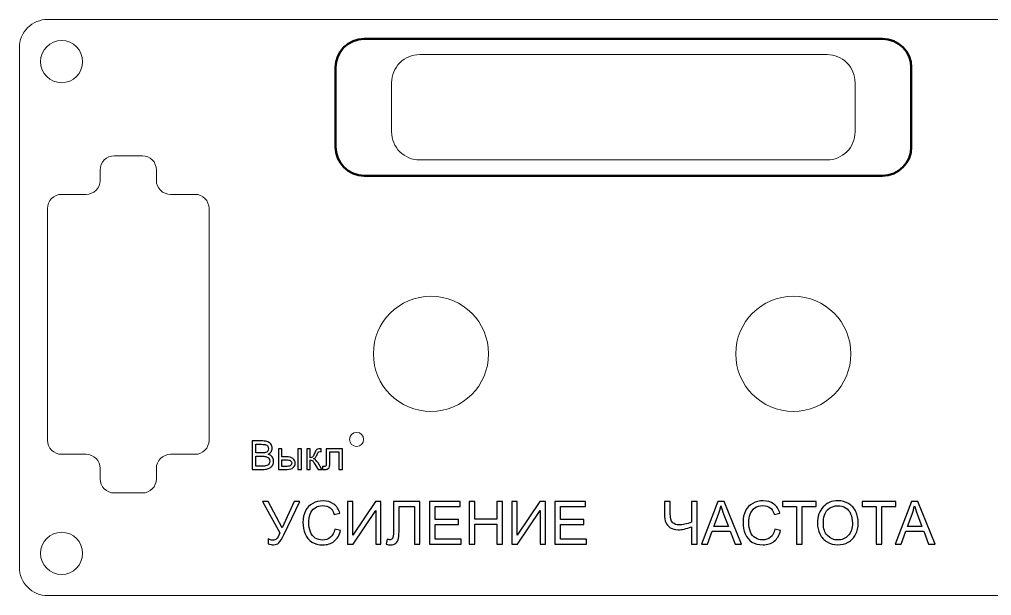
# Model space of a CAD drawing. Header units: millimetres. Extents: x -73 to 70, y 96 to 138.
# Drawn here: x -73 to -3.8, y 96.5 to 137.5 of the extents above; entities that cross this region are included whole.
import ezdxf

# ---------------------------------------------------------------- set-up
doc = ezdxf.new("R2010")
doc.units = ezdxf.units.MM
doc.header["$MEASUREMENT"] = 0
doc.layers.add('layer 1', color=7, linetype='Continuous')

msp = doc.modelspace()

# ---------------------------------------------------------------- linework, layer by layer
at = {"layer": 'layer 1', "lineweight": 9}
for points, knots in [([(69.5001, 135.5001), (69.5001, 135.5001), (69.5001, 98.5001), (69.5001, 98.5001), (69.5001, 97.8957), (69.4085, 97.4057), (69.0755, 97.0626), (68.7425, 96.7195), (68.2685, 96.5001), (67.5001, 96.5001), (67.5001, 96.5001), (-70.9999, 96.5001), (-70.9999, 96.5001), (-71.53, 96.4998), (-72.0385, 96.71), (-72.4136, 97.0846), (-72.7887, 97.4592), (-72.9996, 97.97), (-72.9999, 98.5001), (-72.9999, 98.5001), (-72.9999, 135.5001), (-72.9999, 135.5001), (-73.0002, 136.0302), (-72.79, 136.5387), (-72.4154, 136.9138), (-72.0408, 137.2889), (-71.53, 137.4998), (-70.9999, 137.5001), (-70.9999, 137.5001), (67.5001, 137.5001), (67.5001, 137.5001), (68.2152, 137.5001), (68.7458, 137.2967), (69.1084, 136.9045), (69.3948, 136.5947), (69.5001, 136.2287), (69.5001, 135.5001)], [0, 0, 0, 0, 0.0833333, 0.0833333, 0.0833333, 0.1666667, 0.1666667, 0.1666667, 0.25, 0.25, 0.25, 0.3333333, 0.3333333, 0.3333333, 0.4166667, 0.4166667, 0.4166667, 0.5, 0.5, 0.5, 0.5833333, 0.5833333, 0.5833333, 0.6666667, 0.6666667, 0.6666667, 0.75, 0.75, 0.75, 0.8333333, 0.8333333, 0.8333333, 0.9166667, 0.9166667, 0.9166667, 1, 1, 1, 1]), ([(-68.4999, 134.5001), (-68.4999, 135.3285), (-69.1715, 136.0001), (-69.9999, 136.0001), (-70.8283, 136.0001), (-71.4999, 135.3285), (-71.4999, 134.5001), (-71.4999, 133.6717), (-70.8283, 133.0001), (-69.9999, 133.0001), (-69.1715, 133.0001), (-68.4999, 133.6717), (-68.4999, 134.5001)], [0, 0, 0, 0, 0.25, 0.25, 0.25, 0.5, 0.5, 0.5, 0.75, 0.75, 0.75, 1, 1, 1, 1]), ([(-44.4999, 135.0001), (-45.0303, 135.0001), (-45.539, 134.7894), (-45.9141, 134.4143), (-46.2892, 134.0392), (-46.4999, 133.5305), (-46.4999, 133.0001)], [0, 0, 0, 0, 0.5, 0.5, 0.5, 1, 1, 1, 1]), ([(-13.4999, 133.0001), (-13.4999, 133.5305), (-13.7106, 134.0392), (-14.0857, 134.4143), (-14.4608, 134.7894), (-14.9695, 135.0001), (-15.4999, 135.0001)], [0, 0, 0, 0, 0.5, 0.5, 0.5, 1, 1, 1, 1]), ([(-46.4999, 129.5001), (-46.4999, 128.9697), (-46.2892, 128.461), (-45.9141, 128.0859), (-45.539, 127.7108), (-45.0303, 127.5001), (-44.4999, 127.5001)], [0, 0, 0, 0, 0.5, 0.5, 0.5, 1, 1, 1, 1]), ([(-15.4999, 127.5001), (-14.9695, 127.5001), (-14.4608, 127.7108), (-14.0857, 128.0859), (-13.7106, 128.461), (-13.4999, 128.9697), (-13.4999, 129.5001)], [0, 0, 0, 0, 0.5, 0.5, 0.5, 1, 1, 1, 1]), ([(-63.2499, 105.5501), (-63.2501, 105.8151), (-63.1449, 106.0694), (-62.9576, 106.2569), (-62.7703, 106.4445), (-62.5149, 106.5499), (-62.2499, 106.5501), (-62.2499, 106.5501), (-60.4999, 106.5501), (-60.4999, 106.5501), (-60.2345, 106.5503), (-59.9801, 106.6559), (-59.7925, 106.8436), (-59.605, 107.0314), (-59.4997, 107.2847), (-59.4999, 107.5501), (-59.4999, 107.5501), (-59.4999, 124.0501), (-59.4999, 124.0501), (-59.5001, 124.3155), (-59.6057, 124.5699), (-59.7934, 124.7575), (-59.9812, 124.945), (-60.2345, 125.0503), (-60.4999, 125.0501), (-60.4999, 125.0501), (-62.2499, 125.0501), (-62.2499, 125.0501), (-62.5149, 125.0499), (-62.7692, 125.1551), (-62.9567, 125.3424), (-63.1443, 125.5297), (-63.2497, 125.7851), (-63.2499, 126.0501), (-63.2499, 126.0501), (-63.2499, 126.8001), (-63.2499, 126.8001), (-63.2501, 127.0655), (-63.3557, 127.3199), (-63.5434, 127.5075), (-63.7312, 127.695), (-63.9845, 127.8003), (-64.2499, 127.8001), (-64.2499, 127.8001), (-66.2499, 127.8001), (-66.2499, 127.8001), (-66.5153, 127.7999), (-66.7697, 127.6943), (-66.9573, 127.5066), (-67.1448, 127.3188), (-67.2501, 127.0655), (-67.2499, 126.8001), (-67.2499, 126.8001), (-67.2499, 126.0501), (-67.2499, 126.0501), (-67.2497, 125.7851), (-67.3549, 125.5308), (-67.5422, 125.3433), (-67.7295, 125.1557), (-67.9849, 125.0503), (-68.2499, 125.0501), (-68.2499, 125.0501), (-69.9999, 125.0501), (-69.9999, 125.0501), (-70.2653, 125.0499), (-70.5197, 124.9443), (-70.7073, 124.7566), (-70.8948, 124.5688), (-71.0001, 124.3155), (-70.9999, 124.0501), (-70.9999, 124.0501), (-70.9999, 107.5501), (-70.9999, 107.5501), (-70.9997, 107.2847), (-70.8941, 107.0303), (-70.7064, 106.8427), (-70.5186, 106.6552), (-70.2653, 106.5499), (-69.9999, 106.5501), (-69.9999, 106.5501), (-68.2499, 106.5501), (-68.2499, 106.5501), (-67.9849, 106.5503), (-67.7306, 106.4451), (-67.5431, 106.2578), (-67.3555, 106.0705), (-67.2501, 105.8151), (-67.2499, 105.5501), (-67.2499, 105.5501), (-67.2499, 104.8001), (-67.2499, 104.8001), (-67.2497, 104.5347), (-67.1441, 104.2803), (-66.9564, 104.0927), (-66.7686, 103.9052), (-66.5153, 103.7999), (-66.2499, 103.8001), (-66.2499, 103.8001), (-64.2499, 103.8001), (-64.2499, 103.8001), (-63.9845, 103.8003), (-63.7301, 103.9059), (-63.5425, 104.0936), (-63.355, 104.2814), (-63.2497, 104.5347), (-63.2499, 104.8001), (-63.2499, 104.8001), (-63.2499, 105.5501), (-63.2499, 105.5501)], [0, 0, 0, 0, 0.0277778, 0.0277778, 0.0277778, 0.0555556, 0.0555556, 0.0555556, 0.0833333, 0.0833333, 0.0833333, 0.1111111, 0.1111111, 0.1111111, 0.1388889, 0.1388889, 0.1388889, 0.1666667, 0.1666667, 0.1666667, 0.1944444, 0.1944444, 0.1944444, 0.2222222, 0.2222222, 0.2222222, 0.25, 0.25, 0.25, 0.2777778, 0.2777778, 0.2777778, 0.3055556, 0.3055556, 0.3055556, 0.3333333, 0.3333333, 0.3333333, 0.3611111, 0.3611111, 0.3611111, 0.3888889, 0.3888889, 0.3888889, 0.4166667, 0.4166667, 0.4166667, 0.4444444, 0.4444444, 0.4444444, 0.4722222, 0.4722222, 0.4722222, 0.5, 0.5, 0.5, 0.5277778, 0.5277778, 0.5277778, 0.5555556, 0.5555556, 0.5555556, 0.5833333, 0.5833333, 0.5833333, 0.6111111, 0.6111111, 0.6111111, 0.6388889, 0.6388889, 0.6388889, 0.6666667, 0.6666667, 0.6666667, 0.6944444, 0.6944444, 0.6944444, 0.7222222, 0.7222222, 0.7222222, 0.75, 0.75, 0.75, 0.7777778, 0.7777778, 0.7777778, 0.8055556, 0.8055556, 0.8055556, 0.8333333, 0.8333333, 0.8333333, 0.8611111, 0.8611111, 0.8611111, 0.8888889, 0.8888889, 0.8888889, 0.9166667, 0.9166667, 0.9166667, 0.9444444, 0.9444444, 0.9444444, 0.9722222, 0.9722222, 0.9722222, 1, 1, 1, 1]), ([(-39.5999, 113.7001), (-39.5999, 115.9645), (-41.4355, 117.8001), (-43.6999, 117.8001), (-45.9643, 117.8001), (-47.7999, 115.9645), (-47.7999, 113.7001), (-47.7999, 111.4357), (-45.9643, 109.6001), (-43.6999, 109.6001), (-41.4356, 109.6001), (-39.5999, 111.4357), (-39.5999, 113.7001)], [0, 0, 0, 0, 0.25, 0.25, 0.25, 0.5, 0.5, 0.5, 0.75, 0.75, 0.75, 1, 1, 1, 1]), ([(-13.7999, 113.7001), (-13.7999, 115.9645), (-15.6355, 117.8001), (-17.8999, 117.8001), (-20.1643, 117.8001), (-21.9999, 115.9645), (-21.9999, 113.7001), (-21.9999, 111.4357), (-20.1643, 109.6001), (-17.8999, 109.6001), (-15.6356, 109.6001), (-13.7999, 111.4357), (-13.7999, 113.7001)], [0, 0, 0, 0, 0.25, 0.25, 0.25, 0.5, 0.5, 0.5, 0.75, 0.75, 0.75, 1, 1, 1, 1]), ([(-68.4999, 99.5001), (-68.4999, 100.3285), (-69.1715, 101.0001), (-69.9999, 101.0001), (-70.8283, 101.0001), (-71.4999, 100.3285), (-71.4999, 99.5001), (-71.4999, 98.6717), (-70.8283, 98.0001), (-69.9999, 98.0001), (-69.1715, 98.0001), (-68.4999, 98.6717), (-68.4999, 99.5001)], [0, 0, 0, 0, 0.25, 0.25, 0.25, 0.5, 0.5, 0.5, 0.75, 0.75, 0.75, 1, 1, 1, 1])]:
    msp.add_open_spline(points, degree=3, knots=knots, dxfattribs=at)
at = {"layer": 'layer 1', "color": 250, "lineweight": 50}
msp.add_open_spline([(-48.4501, 136.1188), (-48.4501, 136.1188), (-11.5499, 136.1188), (-11.5499, 136.1188), (-10.4224, 136.1188), (-9.5, 135.1964), (-9.5, 134.0689), (-9.5, 134.0689), (-9.5, 128.4312), (-9.5, 128.4312), (-9.5, 127.3037), (-10.4224, 126.3813), (-11.5499, 126.3813), (-11.5499, 126.3813), (-48.4501, 126.3813), (-48.4501, 126.3813), (-49.5776, 126.3813), (-50.5, 127.3037), (-50.5, 128.4312), (-50.5, 128.4312), (-50.5, 134.0689), (-50.5, 134.0689), (-50.5, 135.1964), (-49.5776, 136.1188), (-48.4501, 136.1188)], degree=3, knots=[0, 0, 0, 0, 0.125, 0.125, 0.125, 0.25, 0.25, 0.25, 0.375, 0.375, 0.375, 0.5, 0.5, 0.5, 0.625, 0.625, 0.625, 0.75, 0.75, 0.75, 0.875, 0.875, 0.875, 1, 1, 1, 1], dxfattribs=at)
at = {"layer": 'layer 1', "lineweight": 9}
for points in [[(-44.4999, 135.0001), (-44.4999, 135.0001), (-15.4999, 135.0001), (-15.4999, 135.0001)], [(-46.4999, 129.5001), (-46.4999, 129.5001), (-46.4999, 133.0001), (-46.4999, 133.0001)], [(-13.4999, 133.0001), (-13.4999, 133.0001), (-13.4999, 129.5001), (-13.4999, 129.5001)], [(-15.4999, 127.5001), (-15.4999, 127.5001), (-44.4999, 127.5001), (-44.4999, 127.5001)]]:
    msp.add_open_spline(points, degree=3, dxfattribs=at)
at = {"layer": 'layer 1', "color": 250, "lineweight": 20}
msp.add_open_spline([(-48.9934, 108.1132), (-49.2696, 108.1132), (-49.4934, 107.8894), (-49.4934, 107.6132), (-49.4934, 107.337), (-49.2696, 107.1132), (-48.9934, 107.1132), (-48.7172, 107.1132), (-48.4934, 107.337), (-48.4934, 107.6132), (-48.4934, 107.8894), (-48.7172, 108.1132), (-48.9934, 108.1132)], degree=3, knots=[0, 0, 0, 0, 0.25, 0.25, 0.25, 0.5, 0.5, 0.5, 0.75, 0.75, 0.75, 1, 1, 1, 1], dxfattribs=at)
at = {"layer": 'layer 1', "color": 250}
for points, knots in [([(-56.4332, 105.4793), (-56.4332, 105.4793), (-56.4332, 107.5), (-56.4332, 107.5), (-56.4332, 107.5), (-55.6749, 107.5), (-55.6749, 107.5), (-55.5207, 107.5), (-55.397, 107.4798), (-55.3034, 107.4388), (-55.2102, 107.3979), (-55.1373, 107.3349), (-55.0846, 107.2498), (-55.0315, 107.1651), (-55.0051, 107.0762), (-55.0051, 106.9831), (-55.0051, 106.897), (-55.0287, 106.8156), (-55.0752, 106.7394), (-55.1218, 106.6632), (-55.1924, 106.6016), (-55.2869, 106.5546), (-55.1646, 106.5188), (-55.0705, 106.4577), (-55.0051, 106.3711), (-54.9393, 106.285), (-54.9064, 106.183), (-54.9064, 106.0654), (-54.9064, 105.9704), (-54.9266, 105.8824), (-54.9666, 105.801), (-55.0066, 105.7197), (-55.0559, 105.6571), (-55.1147, 105.6129), (-55.1735, 105.5691), (-55.2474, 105.5357), (-55.3358, 105.5132), (-55.4247, 105.4906), (-55.5334, 105.4793), (-55.6622, 105.4793), (-55.6622, 105.4793), (-56.4332, 105.4793), (-56.4332, 105.4793)], [0, 0, 0, 0, 0.0714286, 0.0714286, 0.0714286, 0.1428571, 0.1428571, 0.1428571, 0.2142857, 0.2142857, 0.2142857, 0.2857143, 0.2857143, 0.2857143, 0.3571429, 0.3571429, 0.3571429, 0.4285714, 0.4285714, 0.4285714, 0.5, 0.5, 0.5, 0.5714286, 0.5714286, 0.5714286, 0.6428571, 0.6428571, 0.6428571, 0.7142857, 0.7142857, 0.7142857, 0.7857143, 0.7857143, 0.7857143, 0.8571429, 0.8571429, 0.8571429, 0.9285714, 0.9285714, 0.9285714, 1, 1, 1, 1]), ([(-56.1651, 106.6505), (-56.1651, 106.6505), (-55.7281, 106.6505), (-55.7281, 106.6505), (-55.6096, 106.6505), (-55.5244, 106.6585), (-55.4732, 106.674), (-55.405, 106.6943), (-55.3537, 106.7281), (-55.3194, 106.7752), (-55.285, 106.8222), (-55.2676, 106.881), (-55.2676, 106.952), (-55.2676, 107.0193), (-55.2836, 107.0785), (-55.3161, 107.1293), (-55.348, 107.1806), (-55.3941, 107.2159), (-55.4539, 107.2347), (-55.5136, 107.2535), (-55.6162, 107.2629), (-55.761, 107.2629), (-55.761, 107.2629), (-56.1651, 107.2629), (-56.1651, 107.2629), (-56.1651, 107.2629), (-56.1651, 106.6505), (-56.1651, 106.6505)], [0, 0, 0, 0, 0.1111111, 0.1111111, 0.1111111, 0.2222222, 0.2222222, 0.2222222, 0.3333333, 0.3333333, 0.3333333, 0.4444444, 0.4444444, 0.4444444, 0.5555556, 0.5555556, 0.5555556, 0.6666667, 0.6666667, 0.6666667, 0.7777778, 0.7777778, 0.7777778, 0.8888889, 0.8888889, 0.8888889, 1, 1, 1, 1]), ([(-54.5621, 106.944), (-54.5621, 106.944), (-54.3137, 106.944), (-54.3137, 106.944), (-54.3137, 106.944), (-54.3137, 106.3711), (-54.3137, 106.3711), (-54.3137, 106.3711), (-54.0005, 106.3711), (-54.0005, 106.3711), (-53.7958, 106.3711), (-53.6387, 106.3316), (-53.5282, 106.2521), (-53.4177, 106.1726), (-53.3626, 106.063), (-53.3626, 105.9233), (-53.3626, 105.801), (-53.4087, 105.6966), (-53.5009, 105.6096), (-53.5931, 105.5226), (-53.7403, 105.4793), (-53.9431, 105.4793), (-53.9431, 105.4793), (-54.5621, 105.4793), (-54.5621, 105.4793), (-54.5621, 105.4793), (-54.5621, 106.944), (-54.5621, 106.944)], [0, 0, 0, 0, 0.1111111, 0.1111111, 0.1111111, 0.2222222, 0.2222222, 0.2222222, 0.3333333, 0.3333333, 0.3333333, 0.4444444, 0.4444444, 0.4444444, 0.5555556, 0.5555556, 0.5555556, 0.6666667, 0.6666667, 0.6666667, 0.7777778, 0.7777778, 0.7777778, 0.8888889, 0.8888889, 0.8888889, 1, 1, 1, 1]), ([(-53.1764, 106.944), (-53.1764, 106.944), (-52.928, 106.944), (-52.928, 106.944), (-52.928, 106.944), (-52.928, 105.4793), (-52.928, 105.4793), (-52.928, 105.4793), (-53.1764, 105.4793), (-53.1764, 105.4793), (-53.1764, 105.4793), (-53.1764, 106.944), (-53.1764, 106.944)], [0, 0, 0, 0, 0.25, 0.25, 0.25, 0.5, 0.5, 0.5, 0.75, 0.75, 0.75, 1, 1, 1, 1]), ([(-52.5447, 106.944), (-52.5447, 106.944), (-52.2963, 106.944), (-52.2963, 106.944), (-52.2963, 106.944), (-52.2963, 106.3118), (-52.2963, 106.3118), (-52.2173, 106.3118), (-52.1618, 106.3269), (-52.1298, 106.3575), (-52.0983, 106.3876), (-52.0517, 106.4755), (-51.9896, 106.6218), (-51.9407, 106.7375), (-51.9012, 106.8137), (-51.8711, 106.8504), (-51.8405, 106.8871), (-51.8057, 106.912), (-51.7662, 106.9247), (-51.7262, 106.9374), (-51.6627, 106.944), (-51.5757, 106.944), (-51.5757, 106.944), (-51.5258, 106.944), (-51.5258, 106.944), (-51.5258, 106.944), (-51.5258, 106.7394), (-51.5258, 106.7394), (-51.5258, 106.7394), (-51.595, 106.7408), (-51.595, 106.7408), (-51.6604, 106.7408), (-51.7022, 106.7309), (-51.7206, 106.7117), (-51.7399, 106.6914), (-51.7695, 106.6312), (-51.809, 106.531), (-51.8466, 106.4351), (-51.881, 106.3688), (-51.9125, 106.3321), (-51.9435, 106.2954), (-51.992, 106.262), (-52.0574, 106.2314), (-51.9506, 106.2027), (-51.8452, 106.1035), (-51.7417, 105.9332), (-51.7417, 105.9332), (-51.4694, 105.4793), (-51.4694, 105.4793), (-51.4694, 105.4793), (-51.7422, 105.4793), (-51.7422, 105.4793), (-51.7422, 105.4793), (-52.0108, 105.9318), (-52.0108, 105.9318), (-52.0649, 106.0235), (-52.1119, 106.0837), (-52.1519, 106.1129), (-52.1924, 106.142), (-52.2403, 106.1566), (-52.2963, 106.1566), (-52.2963, 106.1566), (-52.2963, 105.4793), (-52.2963, 105.4793), (-52.2963, 105.4793), (-52.5447, 105.4793), (-52.5447, 105.4793), (-52.5447, 105.4793), (-52.5447, 106.944), (-52.5447, 106.944)], [0, 0, 0, 0, 0.0434783, 0.0434783, 0.0434783, 0.0869565, 0.0869565, 0.0869565, 0.1304348, 0.1304348, 0.1304348, 0.173913, 0.173913, 0.173913, 0.2173913, 0.2173913, 0.2173913, 0.2608696, 0.2608696, 0.2608696, 0.3043478, 0.3043478, 0.3043478, 0.3478261, 0.3478261, 0.3478261, 0.3913043, 0.3913043, 0.3913043, 0.4347826, 0.4347826, 0.4347826, 0.4782609, 0.4782609, 0.4782609, 0.5217391, 0.5217391, 0.5217391, 0.5652174, 0.5652174, 0.5652174, 0.6086957, 0.6086957, 0.6086957, 0.6521739, 0.6521739, 0.6521739, 0.6956522, 0.6956522, 0.6956522, 0.7391304, 0.7391304, 0.7391304, 0.7826087, 0.7826087, 0.7826087, 0.826087, 0.826087, 0.826087, 0.8695652, 0.8695652, 0.8695652, 0.9130435, 0.9130435, 0.9130435, 0.9565217, 0.9565217, 0.9565217, 1, 1, 1, 1]), ([(-51.1543, 106.944), (-51.1543, 106.944), (-50, 106.944), (-50, 106.944), (-50, 106.944), (-50, 105.4807), (-50, 105.4807), (-50, 105.4807), (-50.2484, 105.4807), (-50.2484, 105.4807), (-50.2484, 105.4807), (-50.2484, 106.738), (-50.2484, 106.738), (-50.2484, 106.738), (-50.9059, 106.738), (-50.9059, 106.738), (-50.9059, 106.738), (-50.9059, 106.0094), (-50.9059, 106.0094), (-50.9059, 105.8396), (-50.9116, 105.7277), (-50.9224, 105.6731), (-50.9337, 105.619), (-50.9638, 105.572), (-51.0132, 105.5315), (-51.063, 105.4911), (-51.1345, 105.4708), (-51.2281, 105.4708), (-51.286, 105.4708), (-51.3528, 105.4746), (-51.428, 105.4817), (-51.428, 105.4817), (-51.428, 105.6881), (-51.428, 105.6881), (-51.428, 105.6881), (-51.3194, 105.6881), (-51.3194, 105.6881), (-51.2681, 105.6881), (-51.2314, 105.6933), (-51.2093, 105.7041), (-51.1872, 105.7145), (-51.1726, 105.7314), (-51.1651, 105.7545), (-51.158, 105.7775), (-51.1543, 105.8523), (-51.1543, 105.9788), (-51.1543, 105.9788), (-51.1543, 106.944), (-51.1543, 106.944)], [0, 0, 0, 0, 0.0625, 0.0625, 0.0625, 0.125, 0.125, 0.125, 0.1875, 0.1875, 0.1875, 0.25, 0.25, 0.25, 0.3125, 0.3125, 0.3125, 0.375, 0.375, 0.375, 0.4375, 0.4375, 0.4375, 0.5, 0.5, 0.5, 0.5625, 0.5625, 0.5625, 0.625, 0.625, 0.625, 0.6875, 0.6875, 0.6875, 0.75, 0.75, 0.75, 0.8125, 0.8125, 0.8125, 0.875, 0.875, 0.875, 0.9375, 0.9375, 0.9375, 1, 1, 1, 1]), ([(-56.1651, 105.7164), (-56.1651, 105.7164), (-55.6618, 105.7164), (-55.6618, 105.7164), (-55.5752, 105.7164), (-55.5146, 105.7197), (-55.4793, 105.7262), (-55.4181, 105.7371), (-55.3664, 105.7554), (-55.325, 105.7813), (-55.2836, 105.8071), (-55.2497, 105.8448), (-55.2229, 105.8942), (-55.1961, 105.9436), (-55.1829, 106.0005), (-55.1829, 106.0649), (-55.1829, 106.1406), (-55.2022, 106.206), (-55.2413, 106.262), (-55.2798, 106.318), (-55.3335, 106.357), (-55.4021, 106.3796), (-55.4703, 106.4022), (-55.5691, 106.4134), (-55.6975, 106.4134), (-55.6975, 106.4134), (-56.1651, 106.4134), (-56.1651, 106.4134), (-56.1651, 106.4134), (-56.1651, 105.7164), (-56.1651, 105.7164)], [0, 0, 0, 0, 0.1, 0.1, 0.1, 0.2, 0.2, 0.2, 0.3, 0.3, 0.3, 0.4, 0.4, 0.4, 0.5, 0.5, 0.5, 0.6, 0.6, 0.6, 0.7, 0.7, 0.7, 0.8, 0.8, 0.8, 0.9, 0.9, 0.9, 1, 1, 1, 1]), ([(-54.3137, 105.6825), (-54.3137, 105.6825), (-54.0531, 105.6825), (-54.0531, 105.6825), (-53.8965, 105.6825), (-53.7841, 105.7018), (-53.7173, 105.7404), (-53.65, 105.7789), (-53.6166, 105.8391), (-53.6166, 105.921), (-53.6166, 105.9845), (-53.6416, 106.0409), (-53.6909, 106.0908), (-53.7408, 106.1402), (-53.8504, 106.1651), (-54.0202, 106.1651), (-54.0202, 106.1651), (-54.3137, 106.1651), (-54.3137, 106.1651), (-54.3137, 106.1651), (-54.3137, 105.6825), (-54.3137, 105.6825)], [0, 0, 0, 0, 0.1428571, 0.1428571, 0.1428571, 0.2857143, 0.2857143, 0.2857143, 0.4285714, 0.4285714, 0.4285714, 0.5714286, 0.5714286, 0.5714286, 0.7142857, 0.7142857, 0.7142857, 0.8571429, 0.8571429, 0.8571429, 1, 1, 1, 1]), ([(-55.6938, 103.1888), (-55.6938, 103.1888), (-55.2902, 103.1888), (-55.2902, 103.1888), (-55.2902, 103.1888), (-54.2975, 101.3255), (-54.2975, 101.3255), (-54.2975, 101.3255), (-53.4346, 103.1888), (-53.4346, 103.1888), (-53.4346, 103.1888), (-53.0395, 103.1888), (-53.0395, 103.1888), (-53.0395, 103.1888), (-54.1747, 100.8309), (-54.1747, 100.8309), (-54.3165, 100.536), (-54.4329, 100.3427), (-54.5239, 100.2516), (-54.615, 100.1606), (-54.7448, 100.1155), (-54.9141, 100.1155), (-55.0171, 100.1155), (-55.1434, 100.1395), (-55.2937, 100.1874), (-55.2937, 100.1874), (-55.2937, 100.5303), (-55.2937, 100.5303), (-55.1865, 100.4682), (-55.0729, 100.4372), (-54.9529, 100.4372), (-54.8556, 100.4372), (-54.7716, 100.4689), (-54.7003, 100.5317), (-54.6298, 100.5945), (-54.5515, 100.7378), (-54.4661, 100.9614), (-54.4661, 100.9614), (-55.6938, 103.1888), (-55.6938, 103.1888)], [0, 0, 0, 0, 0.0769231, 0.0769231, 0.0769231, 0.1538462, 0.1538462, 0.1538462, 0.2307692, 0.2307692, 0.2307692, 0.3076923, 0.3076923, 0.3076923, 0.3846154, 0.3846154, 0.3846154, 0.4615385, 0.4615385, 0.4615385, 0.5384615, 0.5384615, 0.5384615, 0.6153846, 0.6153846, 0.6153846, 0.6923077, 0.6923077, 0.6923077, 0.7692308, 0.7692308, 0.7692308, 0.8461538, 0.8461538, 0.8461538, 0.9230769, 0.9230769, 0.9230769, 1, 1, 1, 1]), ([(-50.5383, 101.2211), (-50.5383, 101.2211), (-50.1361, 101.1195), (-50.1361, 101.1195), (-50.22, 100.79), (-50.371, 100.5395), (-50.5891, 100.3666), (-50.8071, 100.1938), (-51.0738, 100.107), (-51.3891, 100.107), (-51.7151, 100.107), (-51.9804, 100.1733), (-52.185, 100.3067), (-52.3896, 100.4393), (-52.5448, 100.6319), (-52.6514, 100.8838), (-52.7579, 101.1364), (-52.8115, 101.4066), (-52.8115, 101.6959), (-52.8115, 102.0113), (-52.7516, 102.2864), (-52.6309, 102.5214), (-52.5103, 102.7563), (-52.3388, 102.9348), (-52.1166, 103.0569), (-51.8943, 103.179), (-51.6495, 103.2396), (-51.3828, 103.2396), (-51.0794, 103.2396), (-50.8247, 103.1627), (-50.6187, 103.0082), (-50.412, 102.8537), (-50.268, 102.6371), (-50.1869, 102.3577), (-50.1869, 102.3577), (-50.5806, 102.2646), (-50.5806, 102.2646), (-50.6504, 102.4847), (-50.7527, 102.6456), (-50.8861, 102.7458), (-51.0194, 102.8467), (-51.1874, 102.8967), (-51.3899, 102.8967), (-51.622, 102.8967), (-51.8167, 102.841), (-51.9726, 102.7295), (-52.1286, 102.6181), (-52.2386, 102.4678), (-52.3014, 102.2801), (-52.3649, 102.0917), (-52.3967, 101.8977), (-52.3967, 101.698), (-52.3967, 101.4405), (-52.3593, 101.2154), (-52.2845, 101.0235), (-52.2097, 100.8309), (-52.0933, 100.6877), (-51.9352, 100.5924), (-51.7772, 100.4972), (-51.6065, 100.4499), (-51.4223, 100.4499), (-51.1979, 100.4499), (-51.0089, 100.5148), (-50.8536, 100.6439), (-50.6984, 100.7737), (-50.5933, 100.9657), (-50.5383, 101.2211)], [0, 0, 0, 0, 0.0454545, 0.0454545, 0.0454545, 0.0909091, 0.0909091, 0.0909091, 0.1363636, 0.1363636, 0.1363636, 0.1818182, 0.1818182, 0.1818182, 0.2272727, 0.2272727, 0.2272727, 0.2727273, 0.2727273, 0.2727273, 0.3181818, 0.3181818, 0.3181818, 0.3636364, 0.3636364, 0.3636364, 0.4090909, 0.4090909, 0.4090909, 0.4545455, 0.4545455, 0.4545455, 0.5, 0.5, 0.5, 0.5454545, 0.5454545, 0.5454545, 0.5909091, 0.5909091, 0.5909091, 0.6363636, 0.6363636, 0.6363636, 0.6818182, 0.6818182, 0.6818182, 0.7272727, 0.7272727, 0.7272727, 0.7727273, 0.7727273, 0.7727273, 0.8181818, 0.8181818, 0.8181818, 0.8636364, 0.8636364, 0.8636364, 0.9090909, 0.9090909, 0.9090909, 0.9545455, 0.9545455, 0.9545455, 1, 1, 1, 1]), ([(-49.6317, 103.1888), (-49.6317, 103.1888), (-49.2676, 103.1888), (-49.2676, 103.1888), (-49.2676, 103.1888), (-49.2676, 100.7886), (-49.2676, 100.7886), (-49.2676, 100.7886), (-47.654, 103.1888), (-47.654, 103.1888), (-47.654, 103.1888), (-47.2568, 103.1888), (-47.2568, 103.1888), (-47.2568, 103.1888), (-47.2568, 100.1578), (-47.2568, 100.1578), (-47.2568, 100.1578), (-47.6209, 100.1578), (-47.6209, 100.1578), (-47.6209, 100.1578), (-47.6209, 102.5517), (-47.6209, 102.5517), (-47.6209, 102.5517), (-49.2302, 100.1578), (-49.2302, 100.1578), (-49.2302, 100.1578), (-49.6317, 100.1578), (-49.6317, 100.1578), (-49.6317, 100.1578), (-49.6317, 103.1888), (-49.6317, 103.1888)], [0, 0, 0, 0, 0.1, 0.1, 0.1, 0.2, 0.2, 0.2, 0.3, 0.3, 0.3, 0.4, 0.4, 0.4, 0.5, 0.5, 0.5, 0.6, 0.6, 0.6, 0.7, 0.7, 0.7, 0.8, 0.8, 0.8, 0.9, 0.9, 0.9, 1, 1, 1, 1]), ([(-46.3728, 103.1888), (-46.3728, 103.1888), (-44.4805, 103.1888), (-44.4805, 103.1888), (-44.4805, 103.1888), (-44.4805, 100.1578), (-44.4805, 100.1578), (-44.4805, 100.1578), (-44.8826, 100.1578), (-44.8826, 100.1578), (-44.8826, 100.1578), (-44.8826, 102.8332), (-44.8826, 102.8332), (-44.8826, 102.8332), (-45.9706, 102.8332), (-45.9706, 102.8332), (-45.9706, 102.8332), (-45.9706, 101.2719), (-45.9706, 101.2719), (-45.9706, 100.9544), (-45.9854, 100.7222), (-46.0151, 100.5748), (-46.0447, 100.4266), (-46.1075, 100.3123), (-46.2027, 100.2298), (-46.298, 100.1479), (-46.4193, 100.107), (-46.5654, 100.107), (-46.6543, 100.107), (-46.7608, 100.1253), (-46.885, 100.162), (-46.885, 100.162), (-46.813, 100.5176), (-46.813, 100.5176), (-46.7474, 100.4838), (-46.691, 100.4668), (-46.6444, 100.4668), (-46.5541, 100.4668), (-46.4857, 100.5007), (-46.4405, 100.5691), (-46.3953, 100.6376), (-46.3728, 100.7984), (-46.3728, 101.0524), (-46.3728, 101.0524), (-46.3728, 103.1888), (-46.3728, 103.1888)], [0, 0, 0, 0, 0.0666667, 0.0666667, 0.0666667, 0.1333333, 0.1333333, 0.1333333, 0.2, 0.2, 0.2, 0.2666667, 0.2666667, 0.2666667, 0.3333333, 0.3333333, 0.3333333, 0.4, 0.4, 0.4, 0.4666667, 0.4666667, 0.4666667, 0.5333333, 0.5333333, 0.5333333, 0.6, 0.6, 0.6, 0.6666667, 0.6666667, 0.6666667, 0.7333333, 0.7333333, 0.7333333, 0.8, 0.8, 0.8, 0.8666667, 0.8666667, 0.8666667, 0.9333333, 0.9333333, 0.9333333, 1, 1, 1, 1]), ([(-43.8102, 100.1578), (-43.8102, 100.1578), (-43.8102, 103.1888), (-43.8102, 103.1888), (-43.8102, 103.1888), (-41.6216, 103.1888), (-41.6216, 103.1888), (-41.6216, 103.1888), (-41.6216, 102.8332), (-41.6216, 102.8332), (-41.6216, 102.8332), (-43.408, 102.8332), (-43.408, 102.8332), (-43.408, 102.8332), (-43.408, 101.9019), (-43.408, 101.9019), (-43.408, 101.9019), (-41.7359, 101.9019), (-41.7359, 101.9019), (-41.7359, 101.9019), (-41.7359, 101.5463), (-41.7359, 101.5463), (-41.7359, 101.5463), (-43.408, 101.5463), (-43.408, 101.5463), (-43.408, 101.5463), (-43.408, 100.5134), (-43.408, 100.5134), (-43.408, 100.5134), (-41.5496, 100.5134), (-41.5496, 100.5134), (-41.5496, 100.5134), (-41.5496, 100.1578), (-41.5496, 100.1578), (-41.5496, 100.1578), (-43.8102, 100.1578), (-43.8102, 100.1578)], [0, 0, 0, 0, 0.0833333, 0.0833333, 0.0833333, 0.1666667, 0.1666667, 0.1666667, 0.25, 0.25, 0.25, 0.3333333, 0.3333333, 0.3333333, 0.4166667, 0.4166667, 0.4166667, 0.5, 0.5, 0.5, 0.5833333, 0.5833333, 0.5833333, 0.6666667, 0.6666667, 0.6666667, 0.75, 0.75, 0.75, 0.8333333, 0.8333333, 0.8333333, 0.9166667, 0.9166667, 0.9166667, 1, 1, 1, 1]), ([(-40.9781, 100.1578), (-40.9781, 100.1578), (-40.9781, 103.1888), (-40.9781, 103.1888), (-40.9781, 103.1888), (-40.5759, 103.1888), (-40.5759, 103.1888), (-40.5759, 103.1888), (-40.5759, 101.94), (-40.5759, 101.94), (-40.5759, 101.94), (-39.0096, 101.94), (-39.0096, 101.94), (-39.0096, 101.94), (-39.0096, 103.1888), (-39.0096, 103.1888), (-39.0096, 103.1888), (-38.6075, 103.1888), (-38.6075, 103.1888), (-38.6075, 103.1888), (-38.6075, 100.1578), (-38.6075, 100.1578), (-38.6075, 100.1578), (-39.0096, 100.1578), (-39.0096, 100.1578), (-39.0096, 100.1578), (-39.0096, 101.5844), (-39.0096, 101.5844), (-39.0096, 101.5844), (-40.5759, 101.5844), (-40.5759, 101.5844), (-40.5759, 101.5844), (-40.5759, 100.1578), (-40.5759, 100.1578), (-40.5759, 100.1578), (-40.9781, 100.1578), (-40.9781, 100.1578)], [0, 0, 0, 0, 0.0833333, 0.0833333, 0.0833333, 0.1666667, 0.1666667, 0.1666667, 0.25, 0.25, 0.25, 0.3333333, 0.3333333, 0.3333333, 0.4166667, 0.4166667, 0.4166667, 0.5, 0.5, 0.5, 0.5833333, 0.5833333, 0.5833333, 0.6666667, 0.6666667, 0.6666667, 0.75, 0.75, 0.75, 0.8333333, 0.8333333, 0.8333333, 0.9166667, 0.9166667, 0.9166667, 1, 1, 1, 1]), ([(-37.9295, 103.1888), (-37.9295, 103.1888), (-37.5654, 103.1888), (-37.5654, 103.1888), (-37.5654, 103.1888), (-37.5654, 100.7886), (-37.5654, 100.7886), (-37.5654, 100.7886), (-35.9518, 103.1888), (-35.9518, 103.1888), (-35.9518, 103.1888), (-35.5546, 103.1888), (-35.5546, 103.1888), (-35.5546, 103.1888), (-35.5546, 100.1578), (-35.5546, 100.1578), (-35.5546, 100.1578), (-35.9187, 100.1578), (-35.9187, 100.1578), (-35.9187, 100.1578), (-35.9187, 102.5517), (-35.9187, 102.5517), (-35.9187, 102.5517), (-37.528, 100.1578), (-37.528, 100.1578), (-37.528, 100.1578), (-37.9295, 100.1578), (-37.9295, 100.1578), (-37.9295, 100.1578), (-37.9295, 103.1888), (-37.9295, 103.1888)], [0, 0, 0, 0, 0.1, 0.1, 0.1, 0.2, 0.2, 0.2, 0.3, 0.3, 0.3, 0.4, 0.4, 0.4, 0.5, 0.5, 0.5, 0.6, 0.6, 0.6, 0.7, 0.7, 0.7, 0.8, 0.8, 0.8, 0.9, 0.9, 0.9, 1, 1, 1, 1]), ([(-34.8865, 100.1578), (-34.8865, 100.1578), (-34.8865, 103.1888), (-34.8865, 103.1888), (-34.8865, 103.1888), (-32.6979, 103.1888), (-32.6979, 103.1888), (-32.6979, 103.1888), (-32.6979, 102.8332), (-32.6979, 102.8332), (-32.6979, 102.8332), (-34.4843, 102.8332), (-34.4843, 102.8332), (-34.4843, 102.8332), (-34.4843, 101.9019), (-34.4843, 101.9019), (-34.4843, 101.9019), (-32.8122, 101.9019), (-32.8122, 101.9019), (-32.8122, 101.9019), (-32.8122, 101.5463), (-32.8122, 101.5463), (-32.8122, 101.5463), (-34.4843, 101.5463), (-34.4843, 101.5463), (-34.4843, 101.5463), (-34.4843, 100.5134), (-34.4843, 100.5134), (-34.4843, 100.5134), (-32.6259, 100.5134), (-32.6259, 100.5134), (-32.6259, 100.5134), (-32.6259, 100.1578), (-32.6259, 100.1578), (-32.6259, 100.1578), (-34.8865, 100.1578), (-34.8865, 100.1578)], [0, 0, 0, 0, 0.0833333, 0.0833333, 0.0833333, 0.1666667, 0.1666667, 0.1666667, 0.25, 0.25, 0.25, 0.3333333, 0.3333333, 0.3333333, 0.4166667, 0.4166667, 0.4166667, 0.5, 0.5, 0.5, 0.5833333, 0.5833333, 0.5833333, 0.6666667, 0.6666667, 0.6666667, 0.75, 0.75, 0.75, 0.8333333, 0.8333333, 0.8333333, 0.9166667, 0.9166667, 0.9166667, 1, 1, 1, 1]), ([(-24.7544, 100.1613), (-24.7544, 100.1613), (-25.1566, 100.1613), (-25.1566, 100.1613), (-25.1566, 100.1613), (-25.1566, 101.3819), (-25.1566, 101.3819), (-25.5164, 101.2486), (-25.8318, 101.1815), (-26.102, 101.1815), (-26.313, 101.1815), (-26.4992, 101.2309), (-26.6601, 101.3297), (-26.8217, 101.4278), (-26.9296, 101.5534), (-26.984, 101.705), (-27.0383, 101.8567), (-27.0658, 102.055), (-27.0658, 102.3005), (-27.0658, 102.3005), (-27.0658, 103.1923), (-27.0658, 103.1923), (-27.0658, 103.1923), (-26.6636, 103.1923), (-26.6636, 103.1923), (-26.6636, 103.1923), (-26.6636, 102.3379), (-26.6636, 102.3379), (-26.6636, 102.007), (-26.6037, 101.789), (-26.483, 101.6846), (-26.3624, 101.5809), (-26.217, 101.5287), (-26.0477, 101.5287), (-25.7648, 101.5287), (-25.4677, 101.5914), (-25.1566, 101.717), (-25.1566, 101.717), (-25.1566, 103.1923), (-25.1566, 103.1923), (-25.1566, 103.1923), (-24.7544, 103.1923), (-24.7544, 103.1923), (-24.7544, 103.1923), (-24.7544, 100.1613), (-24.7544, 100.1613)], [0, 0, 0, 0, 0.0666667, 0.0666667, 0.0666667, 0.1333333, 0.1333333, 0.1333333, 0.2, 0.2, 0.2, 0.2666667, 0.2666667, 0.2666667, 0.3333333, 0.3333333, 0.3333333, 0.4, 0.4, 0.4, 0.4666667, 0.4666667, 0.4666667, 0.5333333, 0.5333333, 0.5333333, 0.6, 0.6, 0.6, 0.6666667, 0.6666667, 0.6666667, 0.7333333, 0.7333333, 0.7333333, 0.8, 0.8, 0.8, 0.8666667, 0.8666667, 0.8666667, 0.9333333, 0.9333333, 0.9333333, 1, 1, 1, 1]), ([(-24.4284, 100.1613), (-24.4284, 100.1613), (-23.2657, 103.1923), (-23.2657, 103.1923), (-23.2657, 103.1923), (-22.8247, 103.1923), (-22.8247, 103.1923), (-22.8247, 103.1923), (-21.5907, 100.1613), (-21.5907, 100.1613), (-21.5907, 100.1613), (-22.0472, 100.1613), (-22.0472, 100.1613), (-22.0472, 100.1613), (-22.3979, 101.0799), (-22.3979, 101.0799), (-22.3979, 101.0799), (-23.6742, 101.0799), (-23.6742, 101.0799), (-23.6742, 101.0799), (-24.003, 100.1613), (-24.003, 100.1613), (-24.003, 100.1613), (-24.4284, 100.1613), (-24.4284, 100.1613)], [0, 0, 0, 0, 0.125, 0.125, 0.125, 0.25, 0.25, 0.25, 0.375, 0.375, 0.375, 0.5, 0.5, 0.5, 0.625, 0.625, 0.625, 0.75, 0.75, 0.75, 0.875, 0.875, 0.875, 1, 1, 1, 1]), ([(-19.2067, 101.2246), (-19.2067, 101.2246), (-18.8045, 101.123), (-18.8045, 101.123), (-18.8884, 100.7935), (-19.0394, 100.543), (-19.2575, 100.3701), (-19.4755, 100.1973), (-19.7422, 100.1105), (-20.0575, 100.1105), (-20.3835, 100.1105), (-20.6488, 100.1768), (-20.8534, 100.3102), (-21.058, 100.4428), (-21.2132, 100.6354), (-21.3198, 100.8873), (-21.4263, 101.1399), (-21.4799, 101.4101), (-21.4799, 101.6994), (-21.4799, 102.0148), (-21.42, 102.2899), (-21.2993, 102.5249), (-21.1787, 102.7598), (-21.0072, 102.9383), (-20.785, 103.0604), (-20.5627, 103.1825), (-20.3179, 103.2431), (-20.0512, 103.2431), (-19.7478, 103.2431), (-19.4931, 103.1662), (-19.2871, 103.0117), (-19.0804, 102.8572), (-18.9364, 102.6406), (-18.8553, 102.3612), (-18.8553, 102.3612), (-19.249, 102.2681), (-19.249, 102.2681), (-19.3188, 102.4882), (-19.4211, 102.6491), (-19.5545, 102.7493), (-19.6878, 102.8502), (-19.8558, 102.9002), (-20.0583, 102.9002), (-20.2904, 102.9002), (-20.4851, 102.8445), (-20.641, 102.733), (-20.797, 102.6216), (-20.907, 102.4713), (-20.9698, 102.2836), (-21.0333, 102.0952), (-21.0651, 101.9012), (-21.0651, 101.7015), (-21.0651, 101.444), (-21.0277, 101.2189), (-20.9529, 101.027), (-20.8781, 100.8344), (-20.7617, 100.6912), (-20.6036, 100.5959), (-20.4456, 100.5007), (-20.2749, 100.4534), (-20.0907, 100.4534), (-19.8663, 100.4534), (-19.6773, 100.5183), (-19.522, 100.6474), (-19.3668, 100.7772), (-19.2617, 100.9692), (-19.2067, 101.2246)], [0, 0, 0, 0, 0.0454545, 0.0454545, 0.0454545, 0.0909091, 0.0909091, 0.0909091, 0.1363636, 0.1363636, 0.1363636, 0.1818182, 0.1818182, 0.1818182, 0.2272727, 0.2272727, 0.2272727, 0.2727273, 0.2727273, 0.2727273, 0.3181818, 0.3181818, 0.3181818, 0.3636364, 0.3636364, 0.3636364, 0.4090909, 0.4090909, 0.4090909, 0.4545455, 0.4545455, 0.4545455, 0.5, 0.5, 0.5, 0.5454545, 0.5454545, 0.5454545, 0.5909091, 0.5909091, 0.5909091, 0.6363636, 0.6363636, 0.6363636, 0.6818182, 0.6818182, 0.6818182, 0.7272727, 0.7272727, 0.7272727, 0.7727273, 0.7727273, 0.7727273, 0.8181818, 0.8181818, 0.8181818, 0.8636364, 0.8636364, 0.8636364, 0.9090909, 0.9090909, 0.9090909, 0.9545455, 0.9545455, 0.9545455, 1, 1, 1, 1]), ([(-17.6785, 100.1613), (-17.6785, 100.1613), (-17.6785, 102.8367), (-17.6785, 102.8367), (-17.6785, 102.8367), (-18.6775, 102.8367), (-18.6775, 102.8367), (-18.6775, 102.8367), (-18.6775, 103.1923), (-18.6775, 103.1923), (-18.6775, 103.1923), (-16.2773, 103.1923), (-16.2773, 103.1923), (-16.2773, 103.1923), (-16.2773, 102.8367), (-16.2773, 102.8367), (-16.2773, 102.8367), (-17.2763, 102.8367), (-17.2763, 102.8367), (-17.2763, 102.8367), (-17.2763, 100.1613), (-17.2763, 100.1613), (-17.2763, 100.1613), (-17.6785, 100.1613), (-17.6785, 100.1613)], [0, 0, 0, 0, 0.125, 0.125, 0.125, 0.25, 0.25, 0.25, 0.375, 0.375, 0.375, 0.5, 0.5, 0.5, 0.625, 0.625, 0.625, 0.75, 0.75, 0.75, 0.875, 0.875, 0.875, 1, 1, 1, 1]), ([(-16.1764, 101.6366), (-16.1764, 102.139), (-16.0409, 102.5327), (-15.7707, 102.817), (-15.5005, 103.1013), (-15.1519, 103.2431), (-14.7244, 103.2431), (-14.4443, 103.2431), (-14.1924, 103.1761), (-13.9673, 103.0428), (-13.743, 102.9094), (-13.5715, 102.7232), (-13.4537, 102.484), (-13.3359, 102.2455), (-13.2766, 101.9746), (-13.2766, 101.6719), (-13.2766, 101.365), (-13.3387, 101.0898), (-13.4629, 100.8478), (-13.587, 100.6051), (-13.7627, 100.4216), (-13.9899, 100.2975), (-14.2178, 100.1726), (-14.4633, 100.1105), (-14.7265, 100.1105), (-15.0122, 100.1105), (-15.2669, 100.1796), (-15.492, 100.3172), (-15.7164, 100.4548), (-15.8871, 100.6425), (-16.0028, 100.881), (-16.1185, 101.1187), (-16.1764, 101.3706), (-16.1764, 101.6366)], [0, 0, 0, 0, 0.0909091, 0.0909091, 0.0909091, 0.1818182, 0.1818182, 0.1818182, 0.2727273, 0.2727273, 0.2727273, 0.3636364, 0.3636364, 0.3636364, 0.4545455, 0.4545455, 0.4545455, 0.5454545, 0.5454545, 0.5454545, 0.6363636, 0.6363636, 0.6363636, 0.7272727, 0.7272727, 0.7272727, 0.8181818, 0.8181818, 0.8181818, 0.9090909, 0.9090909, 0.9090909, 1, 1, 1, 1]), ([(-11.9904, 100.1613), (-11.9904, 100.1613), (-11.9904, 102.8367), (-11.9904, 102.8367), (-11.9904, 102.8367), (-12.9894, 102.8367), (-12.9894, 102.8367), (-12.9894, 102.8367), (-12.9894, 103.1923), (-12.9894, 103.1923), (-12.9894, 103.1923), (-10.5892, 103.1923), (-10.5892, 103.1923), (-10.5892, 103.1923), (-10.5892, 102.8367), (-10.5892, 102.8367), (-10.5892, 102.8367), (-11.5882, 102.8367), (-11.5882, 102.8367), (-11.5882, 102.8367), (-11.5882, 100.1613), (-11.5882, 100.1613), (-11.5882, 100.1613), (-11.9904, 100.1613), (-11.9904, 100.1613)], [0, 0, 0, 0, 0.125, 0.125, 0.125, 0.25, 0.25, 0.25, 0.375, 0.375, 0.375, 0.5, 0.5, 0.5, 0.625, 0.625, 0.625, 0.75, 0.75, 0.75, 0.875, 0.875, 0.875, 1, 1, 1, 1]), ([(-10.6477, 100.1613), (-10.6477, 100.1613), (-9.485, 103.1923), (-9.485, 103.1923), (-9.485, 103.1923), (-9.044, 103.1923), (-9.044, 103.1923), (-9.044, 103.1923), (-7.81, 100.1613), (-7.81, 100.1613), (-7.81, 100.1613), (-8.2665, 100.1613), (-8.2665, 100.1613), (-8.2665, 100.1613), (-8.6172, 101.0799), (-8.6172, 101.0799), (-8.6172, 101.0799), (-9.8935, 101.0799), (-9.8935, 101.0799), (-9.8935, 101.0799), (-10.2223, 100.1613), (-10.2223, 100.1613), (-10.2223, 100.1613), (-10.6477, 100.1613), (-10.6477, 100.1613)], [0, 0, 0, 0, 0.125, 0.125, 0.125, 0.25, 0.25, 0.25, 0.375, 0.375, 0.375, 0.5, 0.5, 0.5, 0.625, 0.625, 0.625, 0.75, 0.75, 0.75, 0.875, 0.875, 0.875, 1, 1, 1, 1]), ([(-23.5564, 101.4059), (-23.5564, 101.4059), (-22.5235, 101.4059), (-22.5235, 101.4059), (-22.5235, 101.4059), (-22.8396, 102.2462), (-22.8396, 102.2462), (-22.9348, 102.5016), (-23.0068, 102.7126), (-23.0569, 102.8791), (-23.0985, 102.6815), (-23.1542, 102.4875), (-23.2241, 102.2956), (-23.2241, 102.2956), (-23.5564, 101.4059), (-23.5564, 101.4059)], [0, 0, 0, 0, 0.2, 0.2, 0.2, 0.4, 0.4, 0.4, 0.6, 0.6, 0.6, 0.8, 0.8, 0.8, 1, 1, 1, 1]), ([(-15.7615, 101.6295), (-15.7615, 101.2648), (-15.6635, 100.9776), (-15.4673, 100.7681), (-15.2712, 100.5585), (-15.0249, 100.4534), (-14.7286, 100.4534), (-14.4266, 100.4534), (-14.179, 100.5592), (-13.9836, 100.7709), (-13.7888, 100.9826), (-13.6915, 101.2831), (-13.6915, 101.6726), (-13.6915, 101.9188), (-13.7331, 102.134), (-13.8163, 102.3175), (-13.8996, 102.5009), (-14.0217, 102.6434), (-14.1818, 102.7443), (-14.3427, 102.8452), (-14.5226, 102.896), (-14.7223, 102.896), (-15.0059, 102.896), (-15.25, 102.7986), (-15.4546, 102.6039), (-15.6592, 102.4092), (-15.7615, 102.0846), (-15.7615, 101.6295)], [0, 0, 0, 0, 0.1111111, 0.1111111, 0.1111111, 0.2222222, 0.2222222, 0.2222222, 0.3333333, 0.3333333, 0.3333333, 0.4444444, 0.4444444, 0.4444444, 0.5555556, 0.5555556, 0.5555556, 0.6666667, 0.6666667, 0.6666667, 0.7777778, 0.7777778, 0.7777778, 0.8888889, 0.8888889, 0.8888889, 1, 1, 1, 1]), ([(-9.7757, 101.4059), (-9.7757, 101.4059), (-8.7428, 101.4059), (-8.7428, 101.4059), (-8.7428, 101.4059), (-9.0589, 102.2462), (-9.0589, 102.2462), (-9.1541, 102.5016), (-9.2261, 102.7126), (-9.2762, 102.8791), (-9.3178, 102.6815), (-9.3735, 102.4875), (-9.4434, 102.2956), (-9.4434, 102.2956), (-9.7757, 101.4059), (-9.7757, 101.4059)], [0, 0, 0, 0, 0.2, 0.2, 0.2, 0.4, 0.4, 0.4, 0.6, 0.6, 0.6, 0.8, 0.8, 0.8, 1, 1, 1, 1])]:
    msp.add_open_spline(points, degree=3, knots=knots, dxfattribs=at)

doc.saveas('drawing.dxf')
